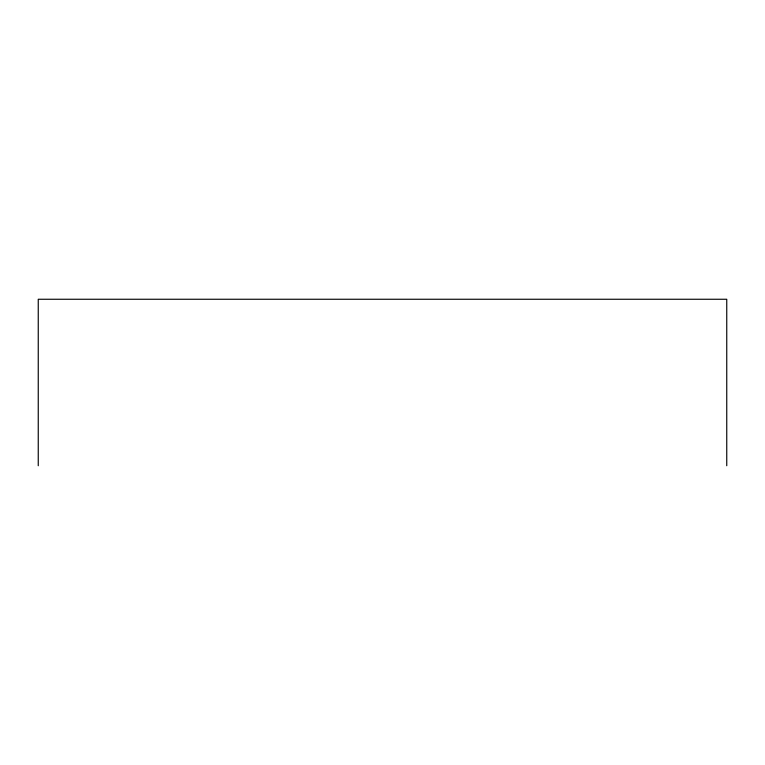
<?xml version="1.0" encoding="UTF-8"?>
<svg xmlns="http://www.w3.org/2000/svg" width="765" height="765" viewBox="0 0 765 765"><rect width="100%" height="100%" fill="white"/><g stroke="black" fill="none" stroke-linecap="round" stroke-linejoin="round"><path stroke-width="1.15" d="M726.75 465.742L726.75 299.258L38.25 299.258L38.25 465.742"/></g></svg>
